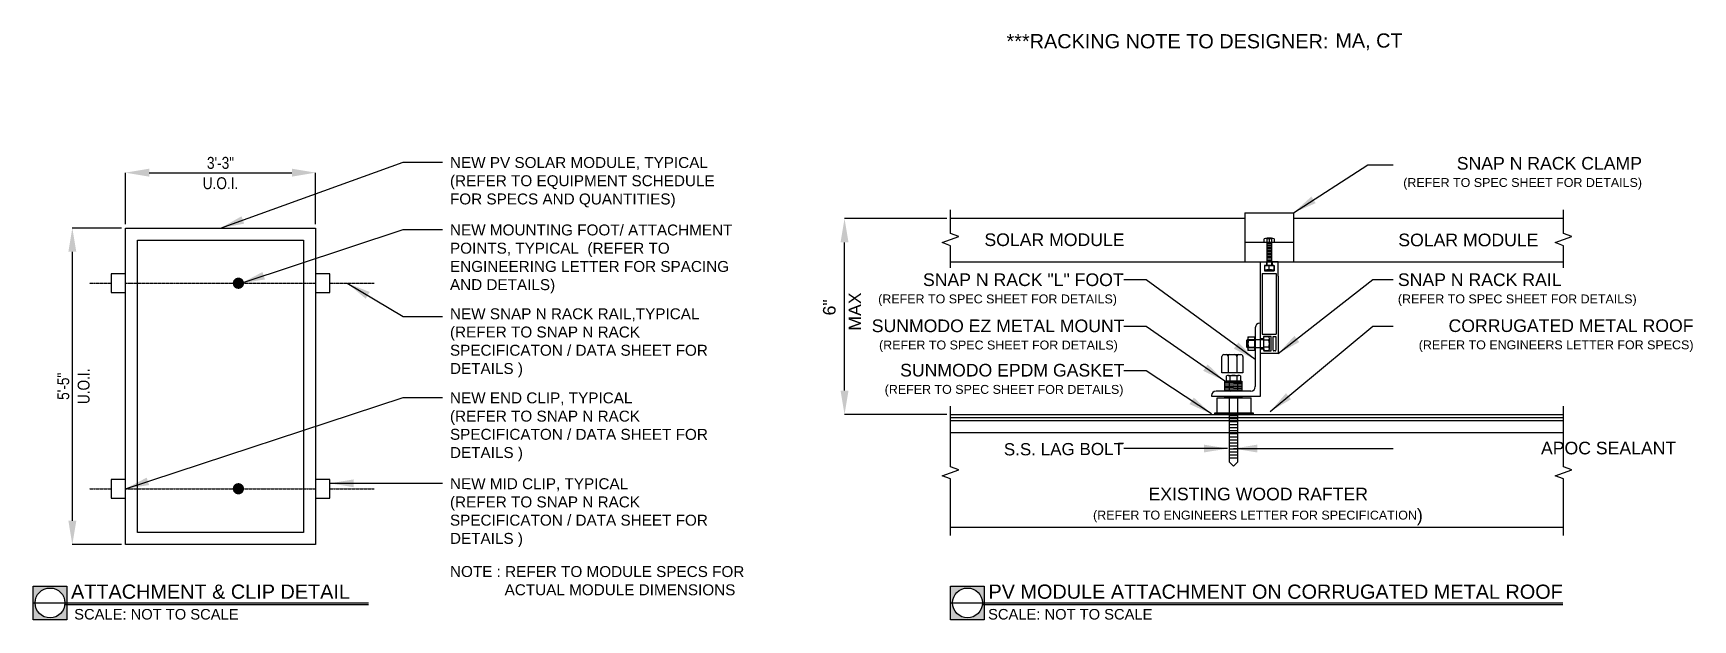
# Model space of a CAD drawing. Header units: feet. Extents: x 1527 to 2108, y 1963 to 2168.
import ezdxf

# ---------------------------------------------------------------- set-up
doc = ezdxf.new("R2010")
doc.units = ezdxf.units.FT
doc.header["$MEASUREMENT"] = 0
doc.linetypes.add('HIDDEN', pattern=[0.375, 0.25, -0.125])
doc.styles.add('PAPER SPACE TXT', font='technic_.ttf', dxfattribs={"height": 0.125})
doc.styles.add('TITLE BBLOCK TEXT', font='ARIALUNI.TTF')
doc.dimstyles.new('PAPER SPACE', dxfattribs={"dimscale": 0, "dimtxt": 0.125, "dimasz": 0.125, "dimexe": 0, "dimexo": 0.020508, "dimgap": 0.041992, "dimtad": 1, "dimdec": 4, "dimzin": 3, "dimdsep": 46, "dimlunit": 4, "dimtxsty": 'PAPER SPACE TXT', "dimcen": 0.125, "dimclrd": 1, "dimclre": 1, "dimclrt": 7, "dimadec": 0, "dimazin": 0, "dimtfac": 1, "dimtdec": 4, "dimtofl": 0, "dimtmove": 2, "dimatfit": 3, "dimfxl": 1, "dimfrac": 2, "dimtolj": 1, "dimtzin": 0, "dimarcsym": 1})

msp = doc.modelspace()

# ---------------------------------------------------------------- hatches: boundary and pattern name
h = msp.add_hatch(color=6)
h.dxf.hatch_style = 1
h.paths.add_polyline_path([(1538.66, 1974.74), (1526.87, 1974.74), (1526.87, 1962.95), (1538.66, 1962.95)])
h.paths.add_polyline_path([(1538, 1968.85, -1), (1527.53, 1968.85, -1)], flags=16)
h = msp.add_hatch(color=6)
h.dxf.hatch_style = 1
h.paths.add_polyline_path([(1860.11, 1974.74), (1848.32, 1974.74), (1848.32, 1962.95), (1860.11, 1962.95)])
h.paths.add_polyline_path([(1859.45, 1968.85, -1), (1848.98, 1968.85, -1)], flags=16)

# ---------------------------------------------------------------- linework, layer by layer
at = {"color": 1}
for p, q in [((1559.17, 2101.51), (1559.17, 2119.54)), ((1567.51, 2119.54), (1617.5, 2119.54)), ((1625.83, 2101.51), (1625.83, 2119.54)), ((1557.81, 2100.15), (1540.58, 2100.15)), ((1846.95, 2103.44), (1811.14, 2103.44)), ((1811.14, 2043.21), (1811.14, 2095.11)), ((1959.08, 2096.48), (1960.82, 2096.48)), ((1959.2, 2096.59), (1959.32, 2096.71)), ((1959.2, 2096.47), (1959.2, 2096.59)), ((1960.71, 2096.59), (1959.2, 2096.59)), ((1959.2, 2095.1), (1959.2, 2096.47)), ((1959.2, 2087.05), (1959.2, 2095.1)), ((1959.2, 2095.1), (1960.71, 2095.1)), ((1960.71, 2094.57), (1959.2, 2094.57)), ((1960.71, 2094.03), (1959.2, 2094.03)), ((1960.71, 2093.5), (1959.2, 2093.5)), ((1959.32, 2096.71), (1960.59, 2096.71)), ((1959.95, 2096.37), (1959.95, 2095.1)), ((1960.71, 2096.59), (1960.59, 2096.71)), ((1960.71, 2096.59), (1960.71, 2096.47)), ((1960.71, 2096.48), (1960.71, 2095.1)), ((1960.71, 2095.1), (1960.71, 2087.05)), ((1540.58, 2091.82), (1540.58, 1997.62)), ((1960.71, 2092.97), (1959.2, 2092.97)), ((1960.71, 2092.44), (1959.2, 2092.44)), ((1960.71, 2091.9), (1959.2, 2091.9)), ((1960.71, 2091.37), (1959.2, 2091.37)), ((1959.2, 2087.05), (1959.2, 2091.19)), ((1960.71, 2090.84), (1959.2, 2090.84)), ((1960.71, 2090.31), (1959.2, 2090.31)), ((1960.71, 2089.78), (1959.2, 2089.78)), ((1960.71, 2089.24), (1959.2, 2089.24)), ((1960.71, 2088.71), (1959.2, 2088.71)), ((1960.71, 2091.19), (1960.71, 2087.05)), ((1961.55, 2087.05), (1958.36, 2087.05)), ((1958.36, 2085.6), (1958.36, 2087.05)), ((1958.36, 2087.05), (1961.55, 2087.05)), ((1960.75, 2085.48), (1959.16, 2085.48)), ((1959.95, 2085.6), (1959.95, 2087.05)), ((1961.55, 2087.05), (1961.55, 2085.6)), ((1955.07, 2065.24), (1955.07, 2044.61)), ((1956.86, 2066.8), (1956.63, 2066.8)), ((1956.86, 2041.26), (1956.86, 2066.8)), ((1952.21, 2061.04), (1951.94, 2060.76)), ((1951.94, 2060.76), (1951.94, 2058.55)), ((1952.21, 2058.27), (1951.94, 2058.55)), ((1952.48, 2061.04), (1952.21, 2061.04)), ((1952.21, 2058.27), (1952.21, 2061.04)), ((1952.48, 2062.05), (1952.48, 2057.26)), ((1952.48, 2061.45), (1952.48, 2061.45)), ((1956.86, 2061.04), (1952.48, 2061.04)), ((1952.64, 2060.85), (1954.79, 2060.85)), ((1954.96, 2062.05), (1954.96, 2057.26)), ((1957.98, 2061.04), (1956.86, 2061.04)), ((1959.79, 2060.85), (1957.98, 2060.85)), ((1959.99, 2057.86), (1959.99, 2061.46)), ((1952.21, 2058.27), (1952.48, 2058.27)), ((1952.48, 2058.27), (1956.86, 2058.27)), ((1952.48, 2057.86), (1952.48, 2057.86)), ((1952.64, 2058.46), (1954.79, 2058.46)), ((1956.86, 2058.27), (1957.98, 2058.27)), ((1959.79, 2058.46), (1957.98, 2058.46)), ((1945.59, 2048.54), (1949.22, 2048.54)), ((1946.19, 2048.35), (1946.19, 2046.51)), ((1948.61, 2048.35), (1948.61, 2046.51)), ((1939.73, 2041.26), (1956.86, 2041.26)), ((1953.51, 2043.05), (1941.3, 2043.05)), ((1946, 2043.05), (1946, 2046.51)), ((1946, 2038.34), (1946, 2041.26)), ((1948.8, 2046.51), (1948.8, 2043.05)), ((1948.8, 2041.26), (1948.8, 2038.34)), ((1946, 2018.1), (1946, 2038.34)), ((1948.8, 2038.34), (1948.8, 2018.1)), ((1846.95, 2034.88), (1811.14, 2034.88)), ((1848.32, 2033.81), (2063.03, 2033.81)), ((1948.8, 2034.4), (1946, 2034.4)), ((1948.8, 2033.34), (1946, 2033.34)), ((1948.8, 2032.27), (1946, 2032.27)), ((1948.8, 2031.21), (1946, 2031.21)), ((1948.8, 2030.14), (1946, 2030.14)), ((1948.8, 2029.08), (1946, 2029.08)), ((1948.8, 2028.02), (1946, 2028.02)), ((1948.8, 2026.95), (1946, 2026.95)), ((1948.8, 2025.89), (1946, 2025.89)), ((1948.8, 2024.82), (1946, 2024.82)), ((1948.8, 2023.76), (1946, 2023.76)), ((1948.8, 2022.69), (1946, 2022.69)), ((1948.8, 2021.63), (1946, 2021.63)), ((1948.8, 2020.57), (1946, 2020.57)), ((1948.8, 2019.5), (1946, 2019.5)), ((1946, 2018.1), (1947.4, 2016.71)), ((1948.8, 2018.1), (1947.4, 2016.71)), ((1848.32, 1995.42), (2063.03, 1995.42)), ((1557.81, 1989.29), (1540.58, 1989.29))]:
    msp.add_line(p, q, dxfattribs=at)
for p, q in [((1951.44, 2105.51), (1951.44, 2088.28)), ((1951.44, 2105.51), (1968.47, 2105.51)), ((1968.47, 2105.51), (1968.47, 2088.28)), ((1968.47, 2095.1), (1951.44, 2095.1)), ((1958.94, 2088.29), (1958.94, 2087.05)), ((1960.96, 2088.29), (1960.96, 2087.05)), ((1957.49, 2084.23), (1962.43, 2084.23)), ((1957.49, 2084.23), (1957.49, 2063.02)), ((1958.94, 2087.05), (1958.26, 2087.05)), ((1958.26, 2087.05), (1958.26, 2085.13)), ((1958.26, 2085.13), (1961.65, 2085.13)), ((1960.96, 2087.05), (1961.65, 2087.05)), ((1961.65, 2087.05), (1961.65, 2085.13)), ((1962.43, 2084.23), (1962.43, 2063.02)), ((1957.98, 2061.33), (1956.86, 2061.33)), ((1957.49, 2063.02), (1962.43, 2063.02)), ((1959.95, 2062.21), (1957.98, 2062.21)), ((1957.98, 2062.21), (1957.98, 2061.33)), ((1960.59, 2062.21), (1959.95, 2062.21)), ((1960.59, 2057.1), (1960.59, 2062.21)), ((1961.31, 2062.21), (1962.27, 2062.21)), ((1961.31, 2057.35), (1961.31, 2062.21)), ((1962.27, 2062.21), (1962.27, 2057.35)), ((1956.86, 2057.81), (1958.01, 2057.81)), ((1958.01, 2057.81), (1958.01, 2057.1)), ((1958.01, 2057.1), (1960.59, 2057.1)), ((1962.01, 2057.09), (1961.57, 2057.09)), ((1939.73, 2041.48), (1939.73, 2041.26))]:
    msp.add_line(p, q)
at = {"color": 6}
for p, q in [((1848.32, 2103.6), (1951.44, 2103.6)), ((1968.47, 2103.6), (2063.03, 2103.6)), ((1848.32, 2088.28), (2063.03, 2088.28)), ((1848.32, 2034.88), (2063.03, 2034.88)), ((1848.32, 2032.75), (2063.03, 2032.75)), ((1848.32, 2028.49), (2063.03, 2028.49)), ((1526.87, 1968.85), (1644.3, 1968.85)), ((1848.32, 1968.85), (2062.84, 1968.85))]:
    msp.add_line(p, q, dxfattribs=at)
at = {"color": 1, "linetype": 'Continuous'}
for p, q in [((1554.17, 2084.09), (1554.17, 2077.55)), ((1559.17, 2084.09), (1554.17, 2084.09)), ((1559.17, 2077.55), (1559.17, 2084.09)), ((1625.83, 2084.09), (1625.83, 2077.55)), ((1630.83, 2084.09), (1625.83, 2084.09)), ((1630.83, 2077.55), (1630.83, 2084.09)), ((1554.17, 2077.55), (1559.17, 2077.55)), ((1625.83, 2077.55), (1630.83, 2077.55)), ((1554.17, 2012.11), (1554.17, 2005.56)), ((1559.17, 2012.11), (1554.17, 2012.11)), ((1559.17, 2005.56), (1559.17, 2012.11)), ((1625.83, 2012.11), (1625.83, 2005.56)), ((1630.83, 2012.11), (1625.83, 2012.11)), ((1630.83, 2005.56), (1630.83, 2012.11)), ((1554.17, 2005.56), (1559.17, 2005.56)), ((1625.83, 2005.56), (1630.83, 2005.56))]:
    msp.add_line(p, q, dxfattribs=at)
at = {"color": 4, "linetype": 'HIDDEN', "ltscale": 0.25}
for p, q in [((1546.54, 2080.82), (1554.17, 2080.82)), ((1559.17, 2080.82), (1625.83, 2080.82)), ((1630.83, 2080.82), (1646.39, 2080.82)), ((1546.54, 2008.84), (1554.17, 2008.84)), ((1559.17, 2008.84), (1625.83, 2008.84)), ((1630.83, 2008.84), (1646.39, 2008.84))]:
    msp.add_line(p, q, dxfattribs=at)
at = {"color": 3}
for p, q in [((1943.39, 2050.37), (1943.39, 2055.12)), ((1944.07, 2055.85), (1950.04, 2055.85)), ((1945.5, 2055.12), (1945.5, 2049.39)), ((1948.59, 2055.12), (1948.59, 2049.39)), ((1950.72, 2055.12), (1950.72, 2049.39)), ((1943.39, 2049.39), (1943.39, 2050.37)), ((1950.72, 2049.39), (1943.39, 2049.39)), ((1944.44, 2043.05), (1944.44, 2046.51)), ((1944.44, 2046.51), (1950.37, 2046.51)), ((1944.44, 2046), (1950.37, 2046.23)), ((1944.44, 2045.57), (1950.37, 2045.8)), ((1944.44, 2043.84), (1950.37, 2044.07)), ((1944.44, 2043.41), (1950.37, 2043.63)), ((1944.44, 2040.66), (1944.44, 2041.26)), ((1944.44, 2040.96), (1950.37, 2041.18)), ((1944.46, 2045.14), (1950.38, 2045.36)), ((1944.48, 2044.71), (1950.4, 2044.93)), ((1944.48, 2044.28), (1950.4, 2044.5)), ((1946.27, 2043.05), (1950.38, 2043.2)), ((1950.37, 2046.51), (1950.37, 2043.05)), ((1950.37, 2041.26), (1950.37, 2040.66)), ((1940.86, 2034.88), (1940.86, 2035.4)), ((1940.86, 2035.4), (1941.66, 2035.4)), ((1941.66, 2035.4), (1941.66, 2040.66)), ((1941.66, 2040.66), (1953.59, 2040.66)), ((1941.66, 2035.4), (1953.59, 2035.4)), ((1953.59, 2035.4), (1953.59, 2040.66)), ((1953.59, 2035.4), (1954.32, 2035.4)), ((1954.32, 2035.4), (1954.32, 2034.88)), ((1954.32, 2034.88), (1940.86, 2034.88))]:
    msp.add_line(p, q, dxfattribs=at)
at = {"color": 251, "linetype": 'Continuous'}
for p, q in [((1538, 1968.25), (1644.3, 1968.25)), ((1859.45, 1968.25), (2062.84, 1968.25))]:
    msp.add_line(p, q, dxfattribs=at)
at = {"color": 7, "linetype": 'Continuous', "flags": 128}
for points in [[(1848.32, 2086.2), (1848.32, 2093.97), (1845.4, 2095.03), (1851.24, 2097.16), (1848.32, 2098.22), (1848.32, 2106.54)], [(2063.03, 2086.2), (2063.03, 2093.97), (2060.11, 2095.03), (2065.95, 2097.16), (2063.03, 2098.22), (2063.03, 2106.54)], [(1848.32, 1992.48), (1848.32, 2012.32), (1845.4, 2013.38), (1851.24, 2015.51), (1848.32, 2016.57), (1848.32, 2037.81)], [(2063.03, 1992.48), (2063.03, 2012.32), (2060.11, 2013.38), (2065.95, 2015.51), (2063.03, 2016.57), (2063.03, 2037.81)]]:
    msp.add_lwpolyline(points, dxfattribs=at)
msp.add_lwpolyline([(1625.83, 1989.29), (1559.17, 1989.29), (1559.17, 2100.15), (1625.83, 2100.15)], close=True, dxfattribs=at)
at = {"color": 8, "linetype": 'Continuous', "flags": 128}
msp.add_lwpolyline([(1621.53, 1993.58), (1563.47, 1993.58), (1563.47, 2095.85), (1621.53, 2095.85)], close=True, dxfattribs=at)
at = {"color": 1}
for points in [[(1961.68, 2096.37), (1961.68, 2095.1), (1958.22, 2095.1), (1958.22, 2096.37)], [(1952.48, 2062.05), (1954.96, 2062.05)], [(1959.79, 2062.05), (1957.98, 2062.05), (1957.98, 2057.26), (1959.79, 2057.26)], [(1954.96, 2057.26), (1952.48, 2057.26)], [(1949.82, 2048.35), (1949.82, 2046.51), (1944.98, 2046.51), (1944.98, 2048.35)]]:
    msp.add_lwpolyline(points, dxfattribs=at)
for points in [[(1956.86, 2083.27), (1956.86, 2088.28), (1958.94, 2088.28)], [(1963.05, 2083.27), (1963.05, 2088.28), (1960.96, 2088.28)], [(1956.86, 2061.33), (1956.86, 2083.27)], [(1963.05, 2083.27), (1963.05, 2056.16), (1956.86, 2056.16), (1956.86, 2057.81)]]:
    msp.add_lwpolyline(points)
at = {"const_width": 1.97, "flags": 128}
for points in [[(1597.78, 2080.82, 1), (1599.75, 2080.82, 1)], [(1597.78, 2008.84, 1), (1599.75, 2008.84, 1)]]:
    msp.add_lwpolyline(points, format="xyb", close=True, dxfattribs=at)
at = {"color": 6}
for points in [[(1526.87, 1974.74), (1538.66, 1974.74), (1538.66, 1962.95), (1526.87, 1962.95)], [(1848.32, 1974.74), (1860.11, 1974.74), (1860.11, 1962.95), (1848.32, 1962.95)]]:
    msp.add_lwpolyline(points, close=True, dxfattribs=at)
for centre in [(1532.76, 1968.85), (1854.22, 1968.85)]:
    msp.add_circle(centre, 5.23, dxfattribs=at)
at = {"color": 1}
for centre, radius, start, end in [((1959.09, 2092.88), 3.6, 76.1061, 103.89393), ((1960.82, 2092.88), 3.6, 76.10607, 103.8939), ((1959.16, 2088.18), 2.71, 252.8487, 287.1513), ((1960.75, 2088.18), 2.71, 252.8487, 287.1513), ((1956.63, 2065.24), 1.56, 90, 180), ((1953.64, 2061.45), 1.16, 149.0201, 210.9799), ((1956.88, 2059.66), 4.4, 164.2217, 195.7782), ((1953.79, 2061.45), 1.16, 329.0201, 30.97992), ((1950.55, 2059.66), 4.4, 344.2218, 15.77825), ((1958.97, 2061.45), 1.02, 324.1655, 35.8345), ((1956.19, 2059.66), 3.8, 341.6338, 18.3662), ((1953.64, 2057.86), 1.16, 149.0201, 210.9799), ((1953.79, 2057.86), 1.16, 329.0201, 30.97991), ((1958.97, 2057.86), 1.02, 324.16539, 35.8346), ((1945.59, 2047.51), 1.03, 54.1654, 125.8346), ((1947.4, 2044.7), 3.84, 71.6338, 108.3662), ((1949.22, 2047.51), 1.03, 54.1655, 125.8345), ((1941.3, 2041.48), 1.56, 90, 180), ((1953.51, 2044.61), 1.56, 270, 0)]:
    msp.add_arc(centre, radius, start, end, dxfattribs=at)
at = {"color": 3}
for centre, start, end in [((1944.18, 2055.06), 98.19954, 175.74716), ((1944.71, 2055.06), 4.25284, 81.80046), ((1946.29, 2055.06), 98.19954, 175.74716), ((1947.8, 2055.06), 4.25284, 81.80046), ((1949.38, 2055.06), 98.19954, 175.74716), ((1949.93, 2055.06), 4.25284, 81.80046)]:
    msp.add_arc(centre, 0.794, start, end, dxfattribs=at)
for centre, start, end in [((1961.57, 2057.35), 180, 270), ((1962.01, 2057.35), 270, 0)]:
    msp.add_arc(centre, 0.258, start, end)
at = {"color": 1}
for points in [[(1567.51, 2120.93), (1567.51, 2118.15), (1559.17, 2119.54)], [(1617.5, 2120.93), (1617.5, 2118.15), (1625.83, 2119.54)], [(1539.2, 2091.82), (1541.97, 2091.82), (1540.58, 2100.15)], [(1809.75, 2095.11), (1812.53, 2095.11), (1811.14, 2103.44)], [(1809.75, 2043.21), (1812.53, 2043.21), (1811.14, 2034.88)], [(1539.2, 1997.62), (1541.97, 1997.62), (1540.58, 1989.29)]]:
    msp.add_solid(points, dxfattribs=at)

# ---------------------------------------------------------------- texts
at = {"color": 2, "attachment_point": 1, "rotation": 359.98856, "style": 'TITLE BBLOCK TEXT'}
for s, insert, char_height, width in [('***RACKING NOTE TO DESIGNER:', (1867.9, 2168.08), 4.9766, 113.9229), ('MA, CT', (1983.11, 2168.31), 4.977, 328.8806)]:
    msp.add_mtext(s, dxfattribs=dict(at, insert=insert, char_height=char_height, width=width))
at = {"color": 7, "char_height": 4.166, "attachment_point": 5, "style": 'PAPER SPACE TXT'}
for s, insert in [('\\A1;3\'-3"', (1592.5, 2122.94)), ('\\A1;U.O.I.', (1592.5, 2115.82))]:
    msp.add_mtext(s, dxfattribs=dict(at, insert=insert))
at = {"color": 7, "style": 'TITLE BBLOCK TEXT'}
for s, insert, char_height, width, attachment_point, rotation in [('NEW PV SOLAR MODULE, TYPICAL\\P(REFER TO EQUIPMENT SCHEDULE FOR SPECS AND QUANTITIES)', (1672.9, 2125.02), 3.8299, 102.2973, 1, 359.98856), ('\\pt646.82;SNAP N RACK{\\A1; CLAMP\\P\\H0.7063x;(REFER TO SPEC SHEET FOR DETAILS)}', (2090.55, 2125.04), 4.4236, 85.6784, 3, 0.01144), ('NEW MOUNTING FOOT/ ATTACHMENT POINTS, TYPICAL  (REFER TO ENGINEERING LETTER FOR SPACING AND DETAILS)', (1672.9, 2101.4), 3.8299, 102.2973, 1, 359.98856), ('\\A1;\\pt646.82;SOLAR MODULE', (1860.15, 2098.27), 4.4236, 111.7592, 1, 359.98856), ('\\A1;\\pt646.82;SOLAR MODULE', (2005.17, 2098.19), 4.4236, 111.7592, 1, 359.98856), ('\\pi19.885;SNAP N RACK{\\A1; "L" FOOT\\P\\pi1.7651,t648.59;\\H0.7063x;  (REFER TO SPEC SHEET FOR DETAILS)\\P\\pi88.575,t735.4; }', (1818.74, 2084.27), 4.4236, 89.7874, 1, 359.98856), ('SNAP N RACK{\\A1; RAIL\\P\\pt646.82;\\H0.7063x;(REFER TO SPEC SHEET FOR DETAILS)\\P }', (2005.03, 2084.27), 4.4236, 90.3968, 1, 359.98856), ('\\A1;MAX', (1812.54, 2064.21), 4.424, 72.7668, 1, 89.98856), ('NEW SNAP N RACK RAIL,TYPICAL\\P(REFER TO SNAP N RACK SPECIFICATON / DATA SHEET FOR DETAILS )', (1672.9, 2072.04), 3.8299, 102.2973, 1, 359.98856), ('\\A1;6"', (1803.59, 2069.54), 4.424, 72.7668, 1, 89.98856), ('\\A1;\\pi16.319,t663.14;SUNMODO EZ METAL MOUNT\\P\\pi6.7601,t653.58;{\\H0.7063x;          (REFER TO SPEC SHEET FOR DETAILS)\\P\\pi102.77,t749.59;} ', (1804.35, 2068.13), 4.4236, 104.4839, 1, 359.98856), ('\\A1;\\pt646.82;CORRUGATED METAL ROOF\\P{\\H0.7063x;(REFER TO ENGINEERS LETTER FOR SPECS)}', (2108.6, 2068.18), 4.4236, 103.2205, 3, 0.01144), ('\\A1;\\pi26.268,t673.09;SUNMODO EPDM GASKET{\\H0.7063x;          \\P\\pi20.856,t667.68;(REFER TO SPEC SHEET FOR DETAILS)\\P\\pi102.77,t749.59;} ', (1804.35, 2052.59), 4.4236, 104.4839, 1, 359.98856), ('NEW END CLIP, TYPICAL\\P(REFER TO SNAP N RACK SPECIFICATON / DATA SHEET FOR DETAILS )', (1672.9, 2042.59), 3.8299, 102.2973, 1, 359.98856), ('\\A1;\\pi2.4272;{\\H0.7063x;S.S. LAG BOLT}', (1864.52, 2024.78), 6.043, 44.1134, 1, 0.19596), ('\\A1;\\pt646.82;APOC SEALANT ', (2102.54, 2025.32), 4.4236, 97.2372, 3, 0.01144), ('NEW MID CLIP, TYPICAL\\P(REFER TO SNAP N RACK SPECIFICATON / DATA SHEET FOR DETAILS )', (1672.9, 2012.53), 3.8299, 102.2973, 1, 359.98856), ('\\A1;\\pi26.895,t673.72;EXISTING WOOD RAFTER\\P\\pi7.4608,t654.28;{\\H0.7063x;(REFER TO ENGINEERS LETTER FOR SPECIFICATION})', (1890.75, 2009.22), 4.4236, 130.138, 1, 359.98856), ('\\pi-19.149,l19.149;NOTE : REFER TO MODULE SPECS FOR ACTUAL MODULE DIMENSIONS', (1672.9, 1981.77), 3.8299, 117.9492, 1, 359.98856), ('ATTACHMENT & CLIP DETAIL', (1540.13, 1975.31), 4.9766, 191.6609, 1, 359.98856), ('PV MODULE ATTACHMENT ON CORRUGATED METAL ROOF', (1861.58, 1975.31), 4.9766, 204.3044, 1, 359.98856), ('SCALE: NOT TO SCALE', (1541.24, 1966.74), 3.6907, 80.1638, 1, 359.98856), ('SCALE: NOT TO SCALE', (1861.44, 1966.74), 3.6907, 80.1638, 1, 359.98856)]:
    msp.add_mtext(s, dxfattribs=dict(at, insert=insert, char_height=char_height, width=width, attachment_point=attachment_point, rotation=rotation))
at = {"color": 7, "char_height": 4.166, "attachment_point": 5, "rotation": 90, "style": 'PAPER SPACE TXT'}
for s, insert in [('\\A1;5\'-5"', (1537.43, 2044.72)), ('\\A1;U.O.I.', (1544.56, 2044.72))]:
    msp.add_mtext(s, dxfattribs=dict(at, insert=insert))

# ---------------------------------------------------------------- leaders
for points in [[(1592.5, 2100.15), (1656.55, 2123.26), (1670.31, 2123.26)], [(1968.47, 2105.51), (1994.5, 2122.3), (2003.39, 2122.3)], [(1599.75, 2080.82), (1656.55, 2099.69), (1670.31, 2099.69)], [(1955.07, 2054.06), (1916.8, 2081.96), (1909.02, 2081.96)], [(1963.05, 2056.16), (1996.22, 2082.17), (2003.39, 2082.17)], [(1636.9, 2080.82), (1656.55, 2069.22), (1670.31, 2069.22)], [(1944.44, 2046.51), (1916.8, 2065.7), (1909.02, 2065.7)], [(1960.3, 2035.92), (1996.22, 2065.8), (2003.39, 2065.8)], [(1939.73, 2035.04), (1916.8, 2050.15), (1909.02, 2050.15)], [(1559.17, 2008.84), (1656.55, 2040.81), (1670.31, 2040.81)], [(1945.37, 2022.92), (1924, 2022.92), (1909.02, 2022.92)], [(1947.4, 2022.92), (1995.14, 2022.92), (2003.39, 2022.92)], [(1630.83, 2010.75), (1656.55, 2010.75), (1670.31, 2010.75)]]:
    msp.add_leader(points, dimstyle='PAPER SPACE', override={"dimscale": 66.653699, "dimtad": 0})

doc.saveas('drawing.dxf')
